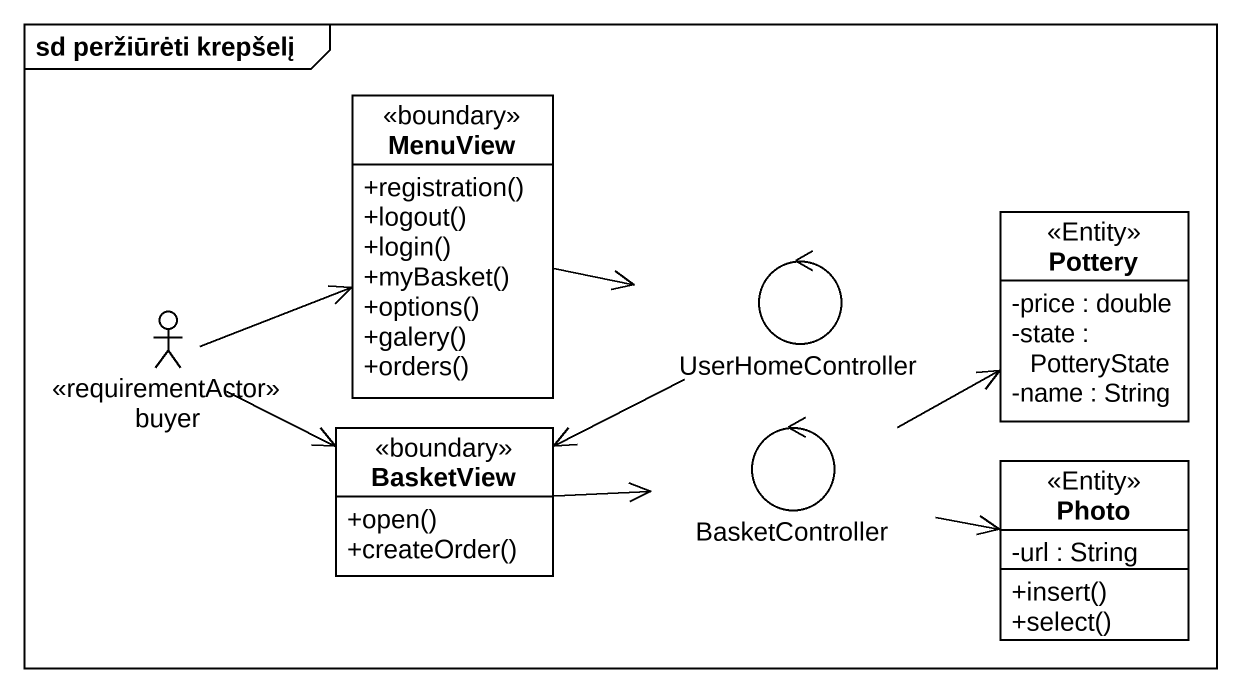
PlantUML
@startuml
mainframe sd peržiūrėti krepšelį
allowmixing
hide circle
hide empty members
skinparam classAttributeIconSize 0
class MenuView <<boundary>> {
  +registration()
  +logout()
  +login()
  +myBasket()
  +options()
  +galery()
  +orders()
}
control UserHomeController
class Pottery <<Entity>> {
  -price : double
  -state : PotteryState
  -name : String
}
actor buyer <<requirementActor>>
class BasketView <<boundary>> {
  +open()
  +createOrder()
}
control BasketController
class Photo <<Entity>> {
  -url : String
  +insert()
  +select()
}
MenuView -right-> UserHomeController
UserHomeController -left-> BasketView
buyer -right-> MenuView
buyer -right-> BasketView
BasketView -right-> BasketController
BasketController -right-> Pottery
BasketController -right-> Photo
@enduml
